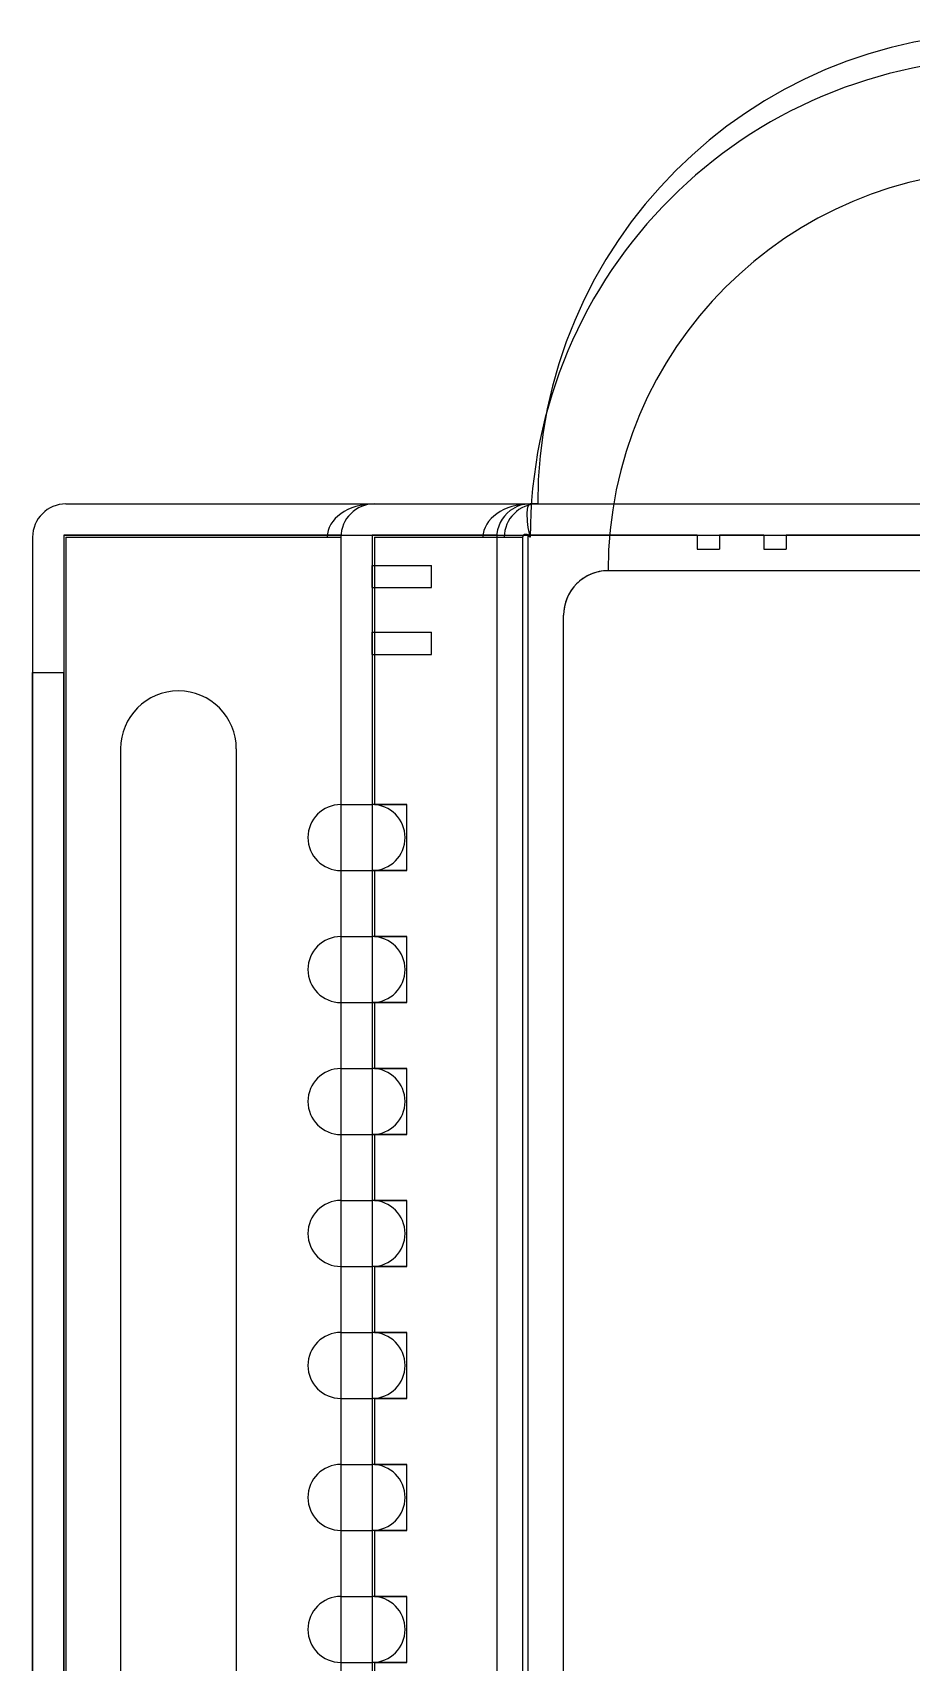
# Model space of a CAD drawing. Header units: millimetres. Extents: x -44 to 44, y -126 to 21.
# Drawn here: x -43.9 to -4.4, y -52 to 21.2 of the extents above; entities that cross this region are included whole.
import ezdxf

# ---------------------------------------------------------------- set-up
doc = ezdxf.new("R2010")
doc.units = ezdxf.units.MM
doc.layers.add('Fillet003', color=7, linetype='CONTINUOUS')

msp = doc.modelspace()

# ---------------------------------------------------------------- linework, layer by layer
at = {"layer": 'Fillet003'}
for p, q in [((-42.35, 0, 15.04), (-28.5, 0, 15.04)), ((-42.35, 0), (-42.35, 0, 15.04)), ((-42.35, 0), (42.35, 0)), ((-42.35, 0, 15.04), (-28.5, 0, 15.04)), ((-42.35, 0), (-42.35, 0, 15.04)), ((-42.35, 0), (42.35, 0)), ((-28.5, 0, 34.04), (-21.5, 0, 34.04)), ((-28.5, 0, 15.04), (-28.5, 0, 34.04)), ((-28.5, 0, 34.04), (-21.5, 0, 34.04)), ((-28.5, 0, 15.04), (-28.5, 0, 34.04)), ((-21.5, 0, 34.04), (-21.5, 0, 45.858)), ((-21.5, 0, 34.04), (-21.5, 0, 45.858)), ((-42.45, -1.4), (42.45, -1.4)), ((-30, -1.4, 15.14), (-42.45, -1.4, 15.14)), ((-42.45, -1.4, 15.14), (-42.45, -1.4)), ((-42.45, -1.4), (-42.45, -7.575)), ((-42.45, -1.4), (42.45, -1.4)), ((-30, -1.4, 15.14), (-42.45, -1.4, 15.14)), ((-42.45, -1.4, 15.14), (-42.45, -105.6, 15.14)), ((-42.45, -1.4, 15.14), (-42.45, -1.4)), ((-42.45, -1.4, 15.14), (-42.45, -105.6, 15.14)), ((-42.45, -1.4), (-42.45, -7.575)), ((-30, -1.4, 15.14), (-30, -105.6, 15.14)), ((-30, -1.4, 15.14), (-30, -105.6, 15.14)), ((-23, -1.4, 34.14), (-28.6, -1.4, 34.14)), ((-28.6, -1.4, 34.14), (-28.6, -1.4, 16.54)), ((-28.6, -1.4, 34.14), (-28.6, -2.76, 34.14)), ((-23, -1.4, 34.14), (-28.6, -1.4, 34.14)), ((-28.6, -1.4, 34.14), (-28.6, -2.76, 34.14)), ((-28.6, -1.4, 16.54), (-28.6, -105.6, 16.54)), ((-28.6, -1.4, 34.14), (-28.6, -1.4, 16.54)), ((-28.6, -1.4, 16.54), (-28.6, -105.6, 16.54)), ((-23, -1.4, 34.14), (-23, -105.6, 34.14)), ((-23, -1.4, 34.14), (-23, -105.6, 34.14)), ((-21.6, -1.4, 43.14), (-21.6, -105.6, 43.14)), ((-14, -1.4, 43.14), (-21.6, -1.4, 43.14)), ((-21.6, -1.4, 35.54), (-21.6, -105.6, 35.54)), ((-21.6, -1.4, 43.14), (-21.6, -105.6, 43.14)), ((-21.6, -1.4, 43.14), (-21.6, -1.4, 35.54)), ((-14, -1.4, 43.14), (-21.6, -1.4, 43.14)), ((-21.6, -1.4, 43.14), (-21.6, -1.4, 35.54)), ((-21.6, -1.4, 35.54), (-21.6, -105.6, 35.54)), ((-14, -1.4, 43.14), (-14, -2.03, 43.14)), ((-14, -1.4, 10.2), (-13, -1.4, 10.2)), ((-14, -1.4, 43.14), (-14, -1.4, 10.2)), ((-14, -1.4, 43.14), (-14, -2.03, 43.14)), ((-14, -1.4, 10.2), (-14, -2.03, 10.2)), ((-14, -1.4, 43.14), (-14, -1.4, 10.2)), ((-14, -1.4, 10.2), (-14, -2.03, 10.2)), ((-14, -1.4, 10.2), (-13, -1.4, 10.2)), ((-13, -1.4, 43.14), (-13, -2.03, 43.14)), ((-11, -1.4, 43.14), (-13, -1.4, 43.14)), ((-11, -1.4, 43.14), (-13, -1.4, 43.14)), ((-13, -1.4, 10.2), (-13, -1.4, 43.14)), ((-13, -1.4, 10.2), (-13, -2.03, 10.2)), ((-13, -1.4, 43.14), (-13, -2.03, 43.14)), ((-13, -1.4, 10.2), (-13, -1.4, 43.14)), ((-13, -1.4, 10.2), (-13, -2.03, 10.2)), ((-11, -1.4, 43.14), (-11, -2.03, 43.14)), ((-11, -1.4, 10.2), (-10, -1.4, 10.2)), ((-11, -1.4, 43.14), (-11, -1.4, 10.2)), ((-11, -1.4, 43.14), (-11, -2.03, 43.14)), ((-11, -1.4, 10.2), (-11, -2.03, 10.2)), ((-11, -1.4, 43.14), (-11, -1.4, 10.2)), ((-11, -1.4, 10.2), (-11, -2.03, 10.2)), ((-11, -1.4, 10.2), (-10, -1.4, 10.2)), ((-10, -1.4, 43.14), (-10, -2.03, 43.14)), ((10, -1.4, 43.14), (-10, -1.4, 43.14)), ((10, -1.4, 43.14), (-10, -1.4, 43.14)), ((-10, -1.4, 10.2), (-10, -1.4, 43.14)), ((-10, -1.4, 10.2), (-10, -2.03, 10.2)), ((-10, -1.4, 43.14), (-10, -2.03, 43.14)), ((-10, -1.4, 10.2), (-10, -1.4, 43.14)), ((-10, -1.4, 10.2), (-10, -2.03, 10.2)), ((-43.85, -1.5), (-43.85, -1.5, 15.04)), ((-43.85, -1.5), (-43.85, -7.575)), ((-43.85, -1.5, 15.04), (-43.85, -105.5, 15.04)), ((-43.85, -1.5), (-43.85, -1.5, 15.04)), ((-43.85, -1.5), (-43.85, -7.575)), ((-43.85, -1.5, 15.04), (-43.85, -105.5, 15.04)), ((-42.35, -1.5, 16.54), (-30, -1.5, 16.54)), ((-42.35, -1.5, 16.54), (-30, -1.5, 16.54)), ((-42.35, -1.5, 16.54), (-42.35, -105.5, 16.54)), ((-42.35, -1.5, 16.54), (-42.35, -105.5, 16.54)), ((-30, -1.5, 16.54), (-30, -1.5, 34.04)), ((-30, -1.5, 34.04), (-30, -13.499, 34.04)), ((-30, -1.5, 34.04), (-30, -13.499, 34.04)), ((-30, -1.5, 16.54), (-30, -1.5, 34.04)), ((-30, -1.5, 16.54), (-30, -105.5, 16.54)), ((-30, -1.5, 16.54), (-30, -105.5, 16.54)), ((-28.5, -1.5, 35.54), (-23, -1.5, 35.54)), ((-28.5, -1.5, 35.54), (-28.5, -13.499, 35.54)), ((-28.5, -1.5, 35.54), (-23, -1.5, 35.54)), ((-28.5, -1.5, 35.54), (-28.5, -13.499, 35.54)), ((-23, -1.5, 45.858), (-23, -105.5, 45.858)), ((-23, -1.5, 35.54), (-23, -1.5, 45.858)), ((-23, -1.5, 35.54), (-23, -105.5, 35.54)), ((-23, -1.5, 45.858), (-23, -105.5, 45.858)), ((-23, -1.5, 35.54), (-23, -1.5, 45.858)), ((-23, -1.5, 35.54), (-23, -105.5, 35.54)), ((-21.842, -1.5, 47.319), (-21.842, -3, 47.319)), ((-21.842, -1.5, 47.319), (-21.842, -3, 47.319)), ((-14, -2.03, 43.14), (-13, -2.03, 43.14)), ((-14, -2.03, 43.14), (-14, -2.03, 10.2)), ((-14, -2.03, 43.14), (-14, -2.03, 10.2)), ((-14, -2.03, 43.14), (-13, -2.03, 43.14)), ((-14, -2.03, 10.2), (-13, -2.03, 10.2)), ((-14, -2.03, 10.2), (-13, -2.03, 10.2)), ((-13, -2.03, 10.2), (-13, -2.03, 43.14)), ((-13, -2.03, 10.2), (-13, -2.03, 43.14)), ((-11, -2.03, 43.14), (-10, -2.03, 43.14)), ((-11, -2.03, 43.14), (-11, -2.03, 10.2)), ((-11, -2.03, 43.14), (-10, -2.03, 43.14)), ((-11, -2.03, 10.2), (-10, -2.03, 10.2)), ((-11, -2.03, 43.14), (-11, -2.03, 10.2)), ((-11, -2.03, 10.2), (-10, -2.03, 10.2)), ((-10, -2.03, 10.2), (-10, -2.03, 43.14)), ((-10, -2.03, 10.2), (-10, -2.03, 43.14)), ((-28.6, -2.76, 34.14), (-25.94, -2.76, 34.14)), ((-28.6, -2.76, 19.14), (-28.6, -2.76, 34.14)), ((-28.6, -3.76, 19.14), (-28.6, -2.76, 19.14)), ((-28.6, -2.76, 19.14), (-25.94, -2.76, 19.14)), ((-28.6, -2.76, 34.14), (-25.94, -2.76, 34.14)), ((-28.6, -2.76, 19.14), (-28.6, -2.76, 34.14)), ((-28.6, -2.76, 19.14), (-25.94, -2.76, 19.14)), ((-28.6, -3.76, 19.14), (-28.6, -2.76, 19.14)), ((-25.94, -3.76, 34.14), (-25.94, -2.76, 34.14)), ((-25.94, -3.76, 34.14), (-25.94, -2.76, 34.14)), ((-25.94, -2.76, 19.14), (-25.94, -2.76, 34.14)), ((-25.94, -3.76, 19.14), (-25.94, -2.76, 19.14)), ((-25.94, -2.76, 19.14), (-25.94, -2.76, 34.14)), ((-25.94, -3.76, 19.14), (-25.94, -2.76, 19.14)), ((-21.842, -3, 47.319), (-21.842, -104, 47.319)), ((-21.842, -3, 47.319), (-21.842, -104, 47.319)), ((-2, -3, 44.54), (-18, -3, 44.54)), ((-18, -3, 48.135), (-18, -3, 44.54)), ((-2, -3, 44.54), (-18, -3, 44.54)), ((-18, -3, 48.135), (-18, -3, 44.54)), ((-28.6, -3.76, 34.14), (-28.6, -5.76, 34.14)), ((-28.6, -3.76, 34.14), (-25.94, -3.76, 34.14)), ((-28.6, -3.76, 34.14), (-28.6, -3.76, 19.14)), ((-28.6, -3.76, 34.14), (-28.6, -5.76, 34.14)), ((-28.6, -3.76, 34.14), (-25.94, -3.76, 34.14)), ((-28.6, -3.76, 19.14), (-25.94, -3.76, 19.14)), ((-28.6, -3.76, 34.14), (-28.6, -3.76, 19.14)), ((-28.6, -3.76, 19.14), (-25.94, -3.76, 19.14)), ((-25.94, -3.76, 34.14), (-25.94, -3.76, 19.14)), ((-25.94, -3.76, 34.14), (-25.94, -3.76, 19.14)), ((-20, -104, 44.54), (-20, -5, 44.54)), ((-20, -104, 47.731), (-20, -5, 47.731)), ((-20, -104, 47.731), (-20, -5, 47.731)), ((-20, -5, 47.731), (-20, -5, 44.54)), ((-20, -104, 44.54), (-20, -5, 44.54)), ((-20, -5, 47.731), (-20, -5, 44.54)), ((-28.6, -5.76, 34.14), (-25.94, -5.76, 34.14)), ((-28.6, -5.76, 19.14), (-28.6, -5.76, 34.14)), ((-28.6, -6.76, 19.14), (-28.6, -5.76, 19.14)), ((-28.6, -5.76, 19.14), (-25.94, -5.76, 19.14)), ((-28.6, -5.76, 34.14), (-25.94, -5.76, 34.14)), ((-28.6, -5.76, 19.14), (-28.6, -5.76, 34.14)), ((-28.6, -5.76, 19.14), (-25.94, -5.76, 19.14)), ((-28.6, -6.76, 19.14), (-28.6, -5.76, 19.14)), ((-25.94, -6.76, 34.14), (-25.94, -5.76, 34.14)), ((-25.94, -6.76, 34.14), (-25.94, -5.76, 34.14)), ((-25.94, -5.76, 19.14), (-25.94, -5.76, 34.14)), ((-25.94, -6.76, 19.14), (-25.94, -5.76, 19.14)), ((-25.94, -5.76, 19.14), (-25.94, -5.76, 34.14)), ((-25.94, -6.76, 19.14), (-25.94, -5.76, 19.14)), ((-28.6, -6.76, 34.14), (-28.6, -13.499, 34.14)), ((-28.6, -6.76, 34.14), (-25.94, -6.76, 34.14)), ((-28.6, -6.76, 34.14), (-28.6, -6.76, 19.14)), ((-28.6, -6.76, 34.14), (-28.6, -13.499, 34.14)), ((-28.6, -6.76, 34.14), (-25.94, -6.76, 34.14)), ((-28.6, -6.76, 19.14), (-25.94, -6.76, 19.14)), ((-28.6, -6.76, 34.14), (-28.6, -6.76, 19.14)), ((-28.6, -6.76, 19.14), (-25.94, -6.76, 19.14)), ((-25.94, -6.76, 34.14), (-25.94, -6.76, 19.14)), ((-25.94, -6.76, 34.14), (-25.94, -6.76, 19.14)), ((-43.85, -7.575), (-42.45, -7.575)), ((-43.85, -7.575, 11.6), (-43.85, -7.575)), ((-43.85, -99.425, 11.6), (-43.85, -7.575, 11.6)), ((-43.85, -7.575, 11.6), (-43.85, -7.575)), ((-43.85, -7.575), (-42.45, -7.575)), ((-43.85, -7.575, 11.6), (-42.45, -7.575, 11.6)), ((-43.85, -99.425, 11.6), (-43.85, -7.575, 11.6)), ((-43.85, -7.575, 11.6), (-42.45, -7.575, 11.6)), ((-42.45, -99.425, 11.6), (-42.45, -7.575, 11.6)), ((-42.45, -7.575, 11.6), (-42.45, -7.575)), ((-42.45, -7.575, 11.6), (-42.45, -7.575)), ((-42.45, -99.425, 11.6), (-42.45, -7.575, 11.6)), ((-39.9, -11, 15.14), (-39.9, -96, 15.14)), ((-39.9, -11, 16.54), (-39.9, -96, 16.54)), ((-39.9, -11, 16.54), (-39.9, -11, 15.14)), ((-39.9, -11, 16.54), (-39.9, -96, 16.54)), ((-39.9, -11, 15.14), (-39.9, -96, 15.14)), ((-39.9, -11, 16.54), (-39.9, -11, 15.14)), ((-34.7, -11, 15.14), (-34.7, -96, 15.14)), ((-34.7, -11, 16.54), (-34.7, -96, 16.54)), ((-34.7, -11, 16.54), (-34.7, -11, 15.14)), ((-34.7, -11, 16.54), (-34.7, -96, 16.54)), ((-34.7, -11, 15.14), (-34.7, -96, 15.14)), ((-34.7, -11, 16.54), (-34.7, -11, 15.14)), ((-30, -13.499, 34.04), (-30, -13.499, 21.04)), ((-30, -13.499, 21.04), (-28.6, -13.499, 21.04)), ((-30, -13.499, 34.04), (-30, -13.499, 21.04)), ((-30, -13.499, 21.04), (-28.6, -13.499, 21.04)), ((-27.037, -13.499, 34.14), (-28.6, -13.499, 34.14)), ((-28.6, -13.499, 34.14), (-28.6, -13.499, 21.04)), ((-28.6, -13.499, 34.14), (-28.6, -13.499, 21.04)), ((-27.037, -13.499, 34.14), (-28.6, -13.499, 34.14)), ((-28.5, -13.499, 35.54), (-27.037, -13.499, 35.54)), ((-28.5, -13.499, 35.54), (-27.037, -13.499, 35.54)), ((-27.037, -16.462, 35.54), (-27.037, -13.499, 35.54)), ((-27.037, -16.462, 34.14), (-27.037, -13.499, 34.14)), ((-27.037, -13.499, 35.54), (-27.037, -13.499, 34.14)), ((-27.037, -16.462, 35.54), (-27.037, -13.499, 35.54)), ((-27.037, -13.499, 35.54), (-27.037, -13.499, 34.14)), ((-27.037, -16.462, 34.14), (-27.037, -13.499, 34.14)), ((-30, -16.462, 34.04), (-30, -16.462, 21.04)), ((-30, -16.462, 21.04), (-28.6, -16.462, 21.04)), ((-30, -16.462, 34.04), (-30, -19.425, 34.04)), ((-30, -16.462, 34.04), (-30, -16.462, 21.04)), ((-30, -16.462, 34.04), (-30, -19.425, 34.04)), ((-30, -16.462, 21.04), (-28.6, -16.462, 21.04)), ((-28.6, -16.462, 34.14), (-28.6, -19.425, 34.14)), ((-27.037, -16.462, 34.14), (-28.6, -16.462, 34.14)), ((-28.6, -16.462, 34.14), (-28.6, -16.462, 21.04)), ((-28.6, -16.462, 34.14), (-28.6, -19.425, 34.14)), ((-28.6, -16.462, 34.14), (-28.6, -16.462, 21.04)), ((-27.037, -16.462, 34.14), (-28.6, -16.462, 34.14)), ((-28.5, -16.462, 35.54), (-27.037, -16.462, 35.54)), ((-28.5, -16.462, 35.54), (-28.5, -19.425, 35.54)), ((-28.5, -16.462, 35.54), (-27.037, -16.462, 35.54)), ((-28.5, -16.462, 35.54), (-28.5, -19.425, 35.54)), ((-27.037, -16.462, 35.54), (-27.037, -16.462, 34.14)), ((-27.037, -16.462, 35.54), (-27.037, -16.462, 34.14)), ((-30, -19.425, 34.04), (-30, -19.425, 21.04)), ((-30, -19.425, 21.04), (-28.6, -19.425, 21.04)), ((-30, -19.425, 34.04), (-30, -19.425, 21.04)), ((-30, -19.425, 21.04), (-28.6, -19.425, 21.04)), ((-27.037, -19.425, 34.14), (-28.6, -19.425, 34.14)), ((-28.6, -19.425, 34.14), (-28.6, -19.425, 21.04)), ((-28.6, -19.425, 34.14), (-28.6, -19.425, 21.04)), ((-27.037, -19.425, 34.14), (-28.6, -19.425, 34.14)), ((-28.5, -19.425, 35.54), (-27.037, -19.425, 35.54)), ((-28.5, -19.425, 35.54), (-27.037, -19.425, 35.54)), ((-27.037, -22.389, 35.54), (-27.037, -19.425, 35.54)), ((-27.037, -22.389, 34.14), (-27.037, -19.425, 34.14)), ((-27.037, -19.425, 35.54), (-27.037, -19.425, 34.14)), ((-27.037, -22.389, 35.54), (-27.037, -19.425, 35.54)), ((-27.037, -19.425, 35.54), (-27.037, -19.425, 34.14)), ((-27.037, -22.389, 34.14), (-27.037, -19.425, 34.14)), ((-30, -22.389, 34.04), (-30, -22.389, 21.04)), ((-30, -22.389, 21.04), (-28.6, -22.389, 21.04)), ((-30, -22.389, 34.04), (-30, -25.352, 34.04)), ((-30, -22.389, 34.04), (-30, -22.389, 21.04)), ((-30, -22.389, 34.04), (-30, -25.352, 34.04)), ((-30, -22.389, 21.04), (-28.6, -22.389, 21.04)), ((-28.6, -22.389, 34.14), (-28.6, -25.352, 34.14)), ((-27.037, -22.389, 34.14), (-28.6, -22.389, 34.14)), ((-28.6, -22.389, 34.14), (-28.6, -22.389, 21.04)), ((-28.6, -22.389, 34.14), (-28.6, -25.352, 34.14)), ((-28.6, -22.389, 34.14), (-28.6, -22.389, 21.04)), ((-27.037, -22.389, 34.14), (-28.6, -22.389, 34.14)), ((-28.5, -22.389, 35.54), (-27.037, -22.389, 35.54)), ((-28.5, -22.389, 35.54), (-28.5, -25.352, 35.54)), ((-28.5, -22.389, 35.54), (-27.037, -22.389, 35.54)), ((-28.5, -22.389, 35.54), (-28.5, -25.352, 35.54)), ((-27.037, -22.389, 35.54), (-27.037, -22.389, 34.14)), ((-27.037, -22.389, 35.54), (-27.037, -22.389, 34.14)), ((-30, -25.352, 34.04), (-30, -25.352, 21.04)), ((-30, -25.352, 21.04), (-28.6, -25.352, 21.04)), ((-30, -25.352, 34.04), (-30, -25.352, 21.04)), ((-30, -25.352, 21.04), (-28.6, -25.352, 21.04)), ((-27.037, -25.352, 34.14), (-28.6, -25.352, 34.14)), ((-28.6, -25.352, 34.14), (-28.6, -25.352, 21.04)), ((-28.6, -25.352, 34.14), (-28.6, -25.352, 21.04)), ((-27.037, -25.352, 34.14), (-28.6, -25.352, 34.14)), ((-28.5, -25.352, 35.54), (-27.037, -25.352, 35.54)), ((-28.5, -25.352, 35.54), (-27.037, -25.352, 35.54)), ((-27.037, -28.314, 35.54), (-27.037, -25.352, 35.54)), ((-27.037, -28.314, 34.14), (-27.037, -25.352, 34.14)), ((-27.037, -25.352, 35.54), (-27.037, -25.352, 34.14)), ((-27.037, -28.314, 35.54), (-27.037, -25.352, 35.54)), ((-27.037, -25.352, 35.54), (-27.037, -25.352, 34.14)), ((-27.037, -28.314, 34.14), (-27.037, -25.352, 34.14)), ((-30, -28.314, 34.04), (-30, -28.314, 21.04)), ((-30, -28.314, 21.04), (-28.6, -28.314, 21.04)), ((-30, -28.314, 34.04), (-30, -31.277, 34.04)), ((-30, -28.314, 34.04), (-30, -28.314, 21.04)), ((-30, -28.314, 34.04), (-30, -31.277, 34.04)), ((-30, -28.314, 21.04), (-28.6, -28.314, 21.04)), ((-28.6, -28.314, 34.14), (-28.6, -31.277, 34.14)), ((-27.037, -28.314, 34.14), (-28.6, -28.314, 34.14)), ((-28.6, -28.314, 34.14), (-28.6, -28.314, 21.04)), ((-28.6, -28.314, 34.14), (-28.6, -31.277, 34.14)), ((-28.6, -28.314, 34.14), (-28.6, -28.314, 21.04)), ((-27.037, -28.314, 34.14), (-28.6, -28.314, 34.14)), ((-28.5, -28.314, 35.54), (-27.037, -28.314, 35.54)), ((-28.5, -28.314, 35.54), (-28.5, -31.277, 35.54)), ((-28.5, -28.314, 35.54), (-27.037, -28.314, 35.54)), ((-28.5, -28.314, 35.54), (-28.5, -31.277, 35.54)), ((-27.037, -28.314, 35.54), (-27.037, -28.314, 34.14)), ((-27.037, -28.314, 35.54), (-27.037, -28.314, 34.14)), ((-30, -31.277, 34.04), (-30, -31.277, 21.04)), ((-30, -31.277, 21.04), (-28.6, -31.277, 21.04)), ((-30, -31.277, 34.04), (-30, -31.277, 21.04)), ((-30, -31.277, 21.04), (-28.6, -31.277, 21.04)), ((-27.037, -31.277, 34.14), (-28.6, -31.277, 34.14)), ((-28.6, -31.277, 34.14), (-28.6, -31.277, 21.04)), ((-28.6, -31.277, 34.14), (-28.6, -31.277, 21.04)), ((-27.037, -31.277, 34.14), (-28.6, -31.277, 34.14)), ((-28.5, -31.277, 35.54), (-27.037, -31.277, 35.54)), ((-28.5, -31.277, 35.54), (-27.037, -31.277, 35.54)), ((-27.037, -34.24, 35.54), (-27.037, -31.277, 35.54)), ((-27.037, -34.24, 34.14), (-27.037, -31.277, 34.14)), ((-27.037, -31.277, 35.54), (-27.037, -31.277, 34.14)), ((-27.037, -34.24, 35.54), (-27.037, -31.277, 35.54)), ((-27.037, -31.277, 35.54), (-27.037, -31.277, 34.14)), ((-27.037, -34.24, 34.14), (-27.037, -31.277, 34.14)), ((-30, -34.24, 34.04), (-30, -34.24, 21.04)), ((-30, -34.24, 21.04), (-28.6, -34.24, 21.04)), ((-30, -34.24, 34.04), (-30, -37.203, 34.04)), ((-30, -34.24, 34.04), (-30, -34.24, 21.04)), ((-30, -34.24, 34.04), (-30, -37.203, 34.04)), ((-30, -34.24, 21.04), (-28.6, -34.24, 21.04)), ((-28.6, -34.24, 34.14), (-28.6, -37.203, 34.14)), ((-27.037, -34.24, 34.14), (-28.6, -34.24, 34.14)), ((-28.6, -34.24, 34.14), (-28.6, -34.24, 21.04)), ((-28.6, -34.24, 34.14), (-28.6, -37.203, 34.14)), ((-28.6, -34.24, 34.14), (-28.6, -34.24, 21.04)), ((-27.037, -34.24, 34.14), (-28.6, -34.24, 34.14)), ((-28.5, -34.24, 35.54), (-27.037, -34.24, 35.54)), ((-28.5, -34.24, 35.54), (-28.5, -37.203, 35.54)), ((-28.5, -34.24, 35.54), (-27.037, -34.24, 35.54)), ((-28.5, -34.24, 35.54), (-28.5, -37.203, 35.54)), ((-27.037, -34.24, 35.54), (-27.037, -34.24, 34.14)), ((-27.037, -34.24, 35.54), (-27.037, -34.24, 34.14)), ((-30, -37.203, 34.04), (-30, -37.203, 21.04)), ((-30, -37.203, 21.04), (-28.6, -37.203, 21.04)), ((-30, -37.203, 34.04), (-30, -37.203, 21.04)), ((-30, -37.203, 21.04), (-28.6, -37.203, 21.04)), ((-27.037, -37.203, 34.14), (-28.6, -37.203, 34.14)), ((-28.6, -37.203, 34.14), (-28.6, -37.203, 21.04)), ((-28.6, -37.203, 34.14), (-28.6, -37.203, 21.04)), ((-27.037, -37.203, 34.14), (-28.6, -37.203, 34.14)), ((-28.5, -37.203, 35.54), (-27.037, -37.203, 35.54)), ((-28.5, -37.203, 35.54), (-27.037, -37.203, 35.54)), ((-27.037, -40.166, 35.54), (-27.037, -37.203, 35.54)), ((-27.037, -40.166, 34.14), (-27.037, -37.203, 34.14)), ((-27.037, -37.203, 35.54), (-27.037, -37.203, 34.14)), ((-27.037, -40.166, 35.54), (-27.037, -37.203, 35.54)), ((-27.037, -37.203, 35.54), (-27.037, -37.203, 34.14)), ((-27.037, -40.166, 34.14), (-27.037, -37.203, 34.14)), ((-30, -40.166, 34.04), (-30, -40.166, 21.04)), ((-30, -40.166, 21.04), (-28.6, -40.166, 21.04)), ((-30, -40.166, 34.04), (-30, -43.13, 34.04)), ((-30, -40.166, 34.04), (-30, -40.166, 21.04)), ((-30, -40.166, 34.04), (-30, -43.13, 34.04)), ((-30, -40.166, 21.04), (-28.6, -40.166, 21.04)), ((-28.6, -40.166, 34.14), (-28.6, -43.13, 34.14)), ((-27.037, -40.166, 34.14), (-28.6, -40.166, 34.14)), ((-28.6, -40.166, 34.14), (-28.6, -40.166, 21.04)), ((-28.6, -40.166, 34.14), (-28.6, -43.13, 34.14)), ((-28.6, -40.166, 34.14), (-28.6, -40.166, 21.04)), ((-27.037, -40.166, 34.14), (-28.6, -40.166, 34.14)), ((-28.5, -40.166, 35.54), (-27.037, -40.166, 35.54)), ((-28.5, -40.166, 35.54), (-28.5, -43.13, 35.54)), ((-28.5, -40.166, 35.54), (-27.037, -40.166, 35.54)), ((-28.5, -40.166, 35.54), (-28.5, -43.13, 35.54)), ((-27.037, -40.166, 35.54), (-27.037, -40.166, 34.14)), ((-27.037, -40.166, 35.54), (-27.037, -40.166, 34.14)), ((-30, -43.13, 34.04), (-30, -43.13, 21.04)), ((-30, -43.13, 21.04), (-28.6, -43.13, 21.04)), ((-30, -43.13, 34.04), (-30, -43.13, 21.04)), ((-30, -43.13, 21.04), (-28.6, -43.13, 21.04)), ((-27.037, -43.13, 34.14), (-28.6, -43.13, 34.14)), ((-28.6, -43.13, 34.14), (-28.6, -43.13, 21.04)), ((-28.6, -43.13, 34.14), (-28.6, -43.13, 21.04)), ((-27.037, -43.13, 34.14), (-28.6, -43.13, 34.14)), ((-28.5, -43.13, 35.54), (-27.037, -43.13, 35.54)), ((-28.5, -43.13, 35.54), (-27.037, -43.13, 35.54)), ((-27.037, -46.093, 35.54), (-27.037, -43.13, 35.54)), ((-27.037, -46.093, 34.14), (-27.037, -43.13, 34.14)), ((-27.037, -43.13, 35.54), (-27.037, -43.13, 34.14)), ((-27.037, -46.093, 35.54), (-27.037, -43.13, 35.54)), ((-27.037, -43.13, 35.54), (-27.037, -43.13, 34.14)), ((-27.037, -46.093, 34.14), (-27.037, -43.13, 34.14)), ((-30, -46.093, 34.04), (-30, -46.093, 21.04)), ((-30, -46.093, 21.04), (-28.6, -46.093, 21.04)), ((-30, -46.093, 34.04), (-30, -49.056, 34.04)), ((-30, -46.093, 34.04), (-30, -46.093, 21.04)), ((-30, -46.093, 34.04), (-30, -49.056, 34.04)), ((-30, -46.093, 21.04), (-28.6, -46.093, 21.04)), ((-28.6, -46.093, 34.14), (-28.6, -49.056, 34.14)), ((-27.037, -46.093, 34.14), (-28.6, -46.093, 34.14)), ((-28.6, -46.093, 34.14), (-28.6, -46.093, 21.04)), ((-28.6, -46.093, 34.14), (-28.6, -49.056, 34.14)), ((-28.6, -46.093, 34.14), (-28.6, -46.093, 21.04)), ((-27.037, -46.093, 34.14), (-28.6, -46.093, 34.14)), ((-28.5, -46.093, 35.54), (-27.037, -46.093, 35.54)), ((-28.5, -46.093, 35.54), (-28.5, -49.056, 35.54)), ((-28.5, -46.093, 35.54), (-27.037, -46.093, 35.54)), ((-28.5, -46.093, 35.54), (-28.5, -49.056, 35.54)), ((-27.037, -46.093, 35.54), (-27.037, -46.093, 34.14)), ((-27.037, -46.093, 35.54), (-27.037, -46.093, 34.14)), ((-30, -49.056, 34.04), (-30, -49.056, 21.04)), ((-30, -49.056, 21.04), (-28.6, -49.056, 21.04)), ((-30, -49.056, 34.04), (-30, -49.056, 21.04)), ((-30, -49.056, 21.04), (-28.6, -49.056, 21.04)), ((-27.037, -49.056, 34.14), (-28.6, -49.056, 34.14)), ((-28.6, -49.056, 34.14), (-28.6, -49.056, 21.04)), ((-28.6, -49.056, 34.14), (-28.6, -49.056, 21.04)), ((-27.037, -49.056, 34.14), (-28.6, -49.056, 34.14)), ((-28.5, -49.056, 35.54), (-27.037, -49.056, 35.54)), ((-28.5, -49.056, 35.54), (-27.037, -49.056, 35.54)), ((-27.037, -52.019, 35.54), (-27.037, -49.056, 35.54)), ((-27.037, -52.019, 34.14), (-27.037, -49.056, 34.14)), ((-27.037, -49.056, 35.54), (-27.037, -49.056, 34.14)), ((-27.037, -52.019, 35.54), (-27.037, -49.056, 35.54)), ((-27.037, -49.056, 35.54), (-27.037, -49.056, 34.14)), ((-27.037, -52.019, 34.14), (-27.037, -49.056, 34.14)), ((-30, -52.019, 34.04), (-30, -52.019, 21.04)), ((-30, -52.019, 21.04), (-28.6, -52.019, 21.04)), ((-30, -52.019, 34.04), (-30, -54.981, 34.04)), ((-30, -52.019, 34.04), (-30, -52.019, 21.04)), ((-30, -52.019, 34.04), (-30, -54.981, 34.04)), ((-30, -52.019, 21.04), (-28.6, -52.019, 21.04)), ((-28.6, -52.019, 34.14), (-28.6, -54.981, 34.14)), ((-27.037, -52.019, 34.14), (-28.6, -52.019, 34.14)), ((-28.6, -52.019, 34.14), (-28.6, -52.019, 21.04)), ((-28.6, -52.019, 34.14), (-28.6, -54.981, 34.14)), ((-28.6, -52.019, 34.14), (-28.6, -52.019, 21.04)), ((-27.037, -52.019, 34.14), (-28.6, -52.019, 34.14)), ((-28.5, -52.019, 35.54), (-27.037, -52.019, 35.54)), ((-28.5, -52.019, 35.54), (-28.5, -54.981, 35.54)), ((-28.5, -52.019, 35.54), (-27.037, -52.019, 35.54)), ((-28.5, -52.019, 35.54), (-28.5, -54.981, 35.54)), ((-27.037, -52.019, 35.54), (-27.037, -52.019, 34.14)), ((-27.037, -52.019, 35.54), (-27.037, -52.019, 34.14))]:
    msp.add_line(p, q, dxfattribs=at)
for centre, radius, start, end in [((0, 0, -46.024), 21.164, 0, 180), ((0, 0, -46.024), 21.164, 0, 180), ((0, -1.5, -46.024), 21.5, 0, 180), ((0, -1.5, -46.024), 21.5, 0, 180), ((0, -3, -46.024), 21.842, 180, 180), ((0, -3, -46.024), 21.842, 180, 180), ((0, -3, -46.024), 20, 0, 0), ((0, -3, -46.024), 20, 180, 180), ((0, -3, -46.024), 20, 0, 0), ((0, -3, -46.024), 20, 180, 180), ((0, -3, -46.024), 18, 0, 0), ((0, -3, -46.024), 18, 0, 180), ((0, -3, -46.024), 18, 0, 0), ((0, -3, -46.024), 18, 0, 180), ((-42.35, -1.5, 15.04), 1.5, 90, 90), ((-42.35, -1.5), 1.5, 90, 180), ((-42.35, -1.5, 15.04), 1.5, 90, -180), ((-42.35, -1.5), 1.5, 90, 180), ((-42.35, -1.5, 15.04), 1.5, 90, -180), ((-42.35, -1.5, 15.04), 1.5, 90, 90), ((-42.35, -1.5, 15.04), 1.5, 90, 180), ((-42.35, -1.5, 15.04), 1.5, 90, 180), ((-28.5, -1.5, 34.04), 1.5, 90, 90), ((-28.5, -1.5, 34.04), 1.5, 90, -180), ((-28.5, -1.5, 34.04), 1.5, 90, 180), ((-28.5, -1.5, 34.04), 1.5, 90, -180), ((-28.5, -1.5, 34.04), 1.5, 90, 90), ((-28.5, -1.5, 34.04), 1.5, 90, 180), ((-21.164, -1.5, 45.936), 1.5, 90, 180), ((-21.164, -1.5, 45.936), 1.5, 90, 180), ((-30, -1.4, 16.54), 0, -90, 0), ((-30, -1.4, 16.54), 0, -90, 0), ((-23, -1.4, 35.54), 0, -90, 0), ((-23, -1.4, 35.54), 0, -90, 0), ((-18, -5, 44.54), 2, 90, 180), ((-18, -5, 44.54), 2, 90, 180), ((-37.3, -11, 15.14), 2.6, 0, 180), ((-37.3, -11, 16.54), 2.6, 0, 180), ((-37.3, -11, 16.54), 2.6, 0, 180), ((-37.3, -11, 15.14), 2.6, 0, 180), ((-30, -14.981, 22.384), 1.482, 90, -90), ((-30, -14.981, 22.384), 1.482, 90, -90), ((-28.6, -14.981, 22.384), 1.482, -90, 90), ((-28.6, -14.981, 22.384), 1.482, -90, 90), ((-28.5, -13.499, 34.04), 0, 180, 0), ((-28.5, -13.499, 34.04), 0, 180, 0), ((-28.5, -16.462, 34.04), 0, 180, 0), ((-28.5, -16.462, 34.04), 0, 180, 0), ((-30, -20.907, 22.384), 1.482, 90, -90), ((-30, -20.907, 22.384), 1.482, 90, -90), ((-28.6, -20.907, 22.384), 1.482, -90, 90), ((-28.6, -20.907, 22.384), 1.482, -90, 90), ((-28.5, -19.425, 34.04), 0, 180, 0), ((-28.5, -19.425, 34.04), 0, 180, 0), ((-28.5, -22.389, 34.04), 0, 180, 0), ((-28.5, -22.389, 34.04), 0, 180, 0), ((-30, -26.833, 22.384), 1.482, 90, -90), ((-30, -26.833, 22.384), 1.482, 90, -90), ((-28.6, -26.833, 22.384), 1.482, -90, 90), ((-28.6, -26.833, 22.384), 1.482, -90, 90), ((-28.5, -25.352, 34.04), 0, 180, 0), ((-28.5, -25.352, 34.04), 0, 180, 0), ((-28.5, -28.314, 34.04), 0, 180, 0), ((-28.5, -28.314, 34.04), 0, 180, 0), ((-30, -32.759, 22.384), 1.482, 90, -90), ((-30, -32.759, 22.384), 1.482, 90, -90), ((-28.6, -32.759, 22.384), 1.482, -90, 90), ((-28.6, -32.759, 22.384), 1.482, -90, 90), ((-28.5, -31.277, 34.04), 0, 180, 0), ((-28.5, -31.277, 34.04), 0, 180, 0), ((-28.5, -34.24, 34.04), 0, 180, 0), ((-28.5, -34.24, 34.04), 0, 180, 0), ((-30, -38.685, 22.384), 1.482, 90, -90), ((-30, -38.685, 22.384), 1.482, 90, -90), ((-28.6, -38.685, 22.384), 1.482, -90, 90), ((-28.6, -38.685, 22.384), 1.482, -90, 90), ((-28.5, -37.203, 34.04), 0, 180, 0), ((-28.5, -37.203, 34.04), 0, 180, 0), ((-28.5, -40.166, 34.04), 0, 180, 0), ((-28.5, -40.166, 34.04), 0, 180, 0), ((-30, -44.611, 22.384), 1.482, 90, -90), ((-30, -44.611, 22.384), 1.482, 90, -90), ((-28.6, -44.611, 22.384), 1.482, -90, 90), ((-28.6, -44.611, 22.384), 1.482, -90, 90), ((-28.5, -43.13, 34.04), 0, 180, 0), ((-28.5, -43.13, 34.04), 0, 180, 0), ((-28.5, -46.093, 34.04), 0, 180, 0), ((-28.5, -46.093, 34.04), 0, 180, 0), ((-30, -50.537, 22.384), 1.482, 90, -90), ((-30, -50.537, 22.384), 1.482, 90, -90), ((-28.6, -50.537, 22.384), 1.482, -90, 90), ((-28.6, -50.537, 22.384), 1.482, -90, 90), ((-28.5, -49.056, 34.04), 0, 180, 0), ((-28.5, -49.056, 34.04), 0, 180, 0), ((-28.5, -52.019, 34.04), 0, 180, 0), ((-28.5, -52.019, 34.04), 0, 180, 0)]:
    msp.add_arc(centre, radius, start, end, dxfattribs=at)
for centre in [(-28.5, -1.5, 15.04), (-28.5, -1.5, 15.04), (-21.5, -1.5, 34.04), (-21.5, -1.5, 34.04)]:
    msp.add_ellipse(centre, major_axis=(-2.121, 0), ratio=0.707107, start_param=4.712389, end_param=0, dxfattribs=at)
for points, knots in [([(-21.5, 0, 45.858), (-21.823, 0.002, 45.859), (-22.146, -0.11, 45.859), (-22.393, -0.295, 45.859), (-22.79, -0.589, 45.859), (-23.002, -1.048, 45.858), (-23, -1.5, 45.858)], [148.560223, 148.560223, 148.560223, 148.560223, 149.365325, 149.365325, 149.365325, 150.646996, 150.646996, 150.646996, 150.646996]), ([(-21.5, 0, 45.858), (-21.823, 0.002, 45.859), (-22.146, -0.11, 45.859), (-22.393, -0.295, 45.859), (-22.79, -0.589, 45.859), (-23.002, -1.048, 45.858), (-23, -1.5, 45.858)], [148.560223, 148.560223, 148.560223, 148.560223, 149.365325, 149.365325, 149.365325, 150.646996, 150.646996, 150.646996, 150.646996]), ([(-21.5, 0, 45.858), (-21.581, 0.005, 46.2), (-21.645, -0.138, 46.612), (-21.649, -0.429, 46.912), (-21.655, -0.716, 47.217), (-21.6, -1.122, 47.38), (-21.525, -1.465, 47.392)], [0, 0, 0, 0, 0.1511398, 0.1511398, 0.1511398, 0.3022796, 0.3022796, 0.3022796, 0.3022796]), ([(-21.5, 0, 45.858), (-21.581, 0.005, 46.2), (-21.645, -0.138, 46.612), (-21.649, -0.429, 46.912), (-21.655, -0.716, 47.217), (-21.6, -1.122, 47.38), (-21.525, -1.465, 47.392)], [0, 0, 0, 0, 0.1511398, 0.1511398, 0.1511398, 0.3022796, 0.3022796, 0.3022796, 0.3022796]), ([(-21.525, -1.465, 47.392), (-21.56, -1.404, 47.384), (-21.626, -1.369, 47.369), (-21.684, -1.367, 47.355), (-21.777, -1.362, 47.334), (-21.843, -1.431, 47.318), (-21.842, -1.5, 47.319)], [148.560223, 148.560223, 148.560223, 148.560223, 149.365325, 149.365325, 149.365325, 150.646996, 150.646996, 150.646996, 150.646996]), ([(-21.525, -1.465, 47.392), (-21.56, -1.404, 47.384), (-21.626, -1.369, 47.369), (-21.684, -1.367, 47.355), (-21.777, -1.362, 47.334), (-21.843, -1.431, 47.318), (-21.842, -1.5, 47.319)], [148.560223, 148.560223, 148.560223, 148.560223, 149.365325, 149.365325, 149.365325, 150.646996, 150.646996, 150.646996, 150.646996]), ([(-23, -1.5, 45.858), (-23.003, -1.5, 46.168), (-22.895, -1.5, 46.517), (-22.675, -1.5, 46.79), (-22.459, -1.5, 47.066), (-22.144, -1.5, 47.251), (-21.842, -1.5, 47.319)], [0, 0, 0, 0, 1.043386, 1.043386, 1.043386, 2.086772, 2.086772, 2.086772, 2.086772]), ([(-23, -1.5, 45.858), (-23.003, -1.5, 46.168), (-22.895, -1.5, 46.517), (-22.675, -1.5, 46.79), (-22.459, -1.5, 47.066), (-22.144, -1.5, 47.251), (-21.842, -1.5, 47.319)], [0, 0, 0, 0, 1.043386, 1.043386, 1.043386, 2.086772, 2.086772, 2.086772, 2.086772]), ([(-18, -3, 48.135), (-18.279, -3, 48.082), (-18.554, -3.06, 48.028), (-18.795, -3.165, 47.979), (-19.037, -3.27, 47.931), (-19.246, -3.417, 47.888), (-19.414, -3.586, 47.854), (-19.813, -3.987, 47.771), (-19.999, -4.498, 47.731), (-20, -5, 47.731)], [0, 0, 0, 0, 0.228796, 0.228796, 0.228796, 0.457593, 0.457593, 0.457593, 1, 1, 1, 1]), ([(-18, -3, 48.135), (-18.279, -3, 48.082), (-18.554, -3.06, 48.028), (-18.795, -3.165, 47.979), (-19.037, -3.27, 47.931), (-19.246, -3.417, 47.888), (-19.414, -3.586, 47.854), (-19.813, -3.987, 47.771), (-19.999, -4.498, 47.731), (-20, -5, 47.731)], [0, 0, 0, 0, 0.228796, 0.228796, 0.228796, 0.457593, 0.457593, 0.457593, 1, 1, 1, 1])]:
    msp.add_open_spline(points, degree=3, knots=knots, dxfattribs=at)
for points in [[(-21.164, 0, 45.936), (-21.329, 0, 45.898), (-21.5, 0, 45.858)], [(-21.164, 0, 45.936), (-21.329, 0, 45.898), (-21.5, 0, 45.858)], [(-21.5, -1.5, 47.398), (-21.507, -1.5, 47.396), (-21.525, -1.465, 47.392)], [(-21.5, -1.5, 47.398), (-21.507, -1.5, 47.396), (-21.525, -1.465, 47.392)]]:
    msp.add_open_spline(points, degree=2, dxfattribs=at)

doc.saveas('drawing.dxf')
